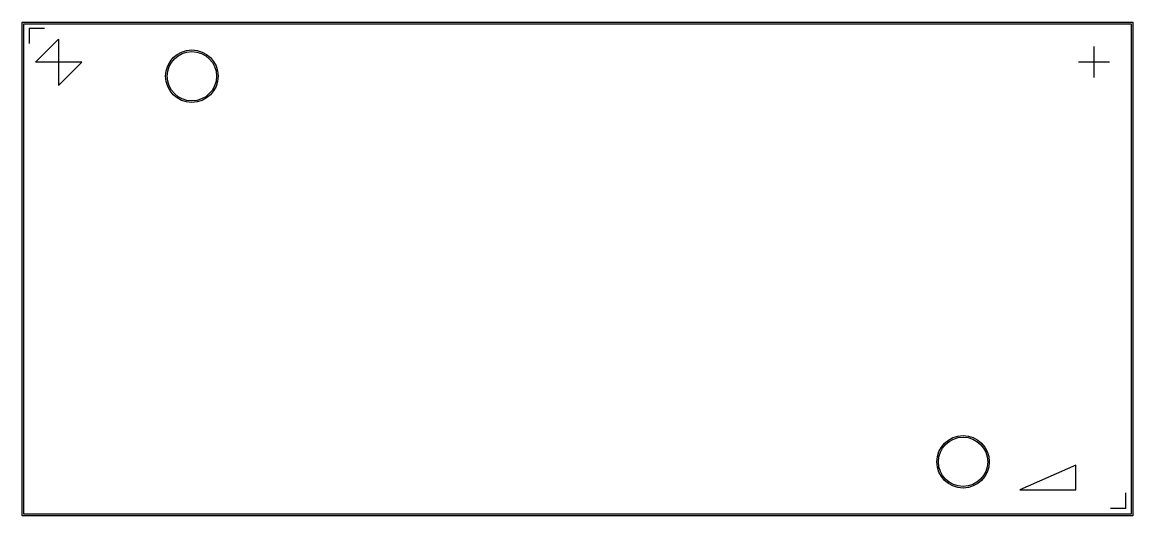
# Model space of a CAD drawing. Header units: millimetres. Extents: x 4.2 to 40.2, y 2.9 to 18.9.
import ezdxf

# ---------------------------------------------------------------- set-up
doc = ezdxf.new("R2010")
doc.units = ezdxf.units.MM
for name, color, linetype in [('HOLES', 30, 'Continuous'), ('MARKERS', 1, 'Continuous'), ('OUTLINE', 50, 'Continuous')]:
    doc.layers.add(name, color=color, linetype=linetype)

msp = doc.modelspace()

# ---------------------------------------------------------------- linework, layer by layer
at = {"layer": 'HOLES'}
for centre, radius in [((9.702, 17.197), 0.85), ((9.702, 17.197), 0.8), ((34.702, 4.697), 0.85), ((34.702, 4.697), 0.8)]:
    msp.add_circle(centre, radius, dxfattribs=at)
at = {"layer": 'MARKERS'}
for p, q in [((4.429, 18.755), (4.924, 18.755)), ((4.429, 18.755), (4.429, 18.253)), ((4.635, 17.65), (5.383, 18.399)), ((5.383, 18.399), (5.383, 16.899)), ((38.945, 18.157), (38.945, 17.157)), ((6.134, 17.65), (4.635, 17.65)), ((5.383, 16.899), (6.134, 17.65)), ((39.445, 17.657), (38.445, 17.657)), ((38.359, 4.589), (36.544, 3.789)), ((38.359, 3.789), (38.359, 4.589)), ((36.544, 3.789), (38.359, 3.789)), ((39.977, 3.188), (39.977, 3.688)), ((39.977, 3.188), (39.477, 3.188))]:
    msp.add_line(p, q, dxfattribs=at)
at = {"layer": 'OUTLINE'}
for points in [[(4.202, 18.947), (40.202, 18.947), (40.202, 2.947), (4.202, 2.947)], [(4.252, 18.897), (40.152, 18.897), (40.152, 2.997), (4.252, 2.997)]]:
    msp.add_lwpolyline(points, close=True, dxfattribs=at)

doc.saveas('drawing.dxf')
